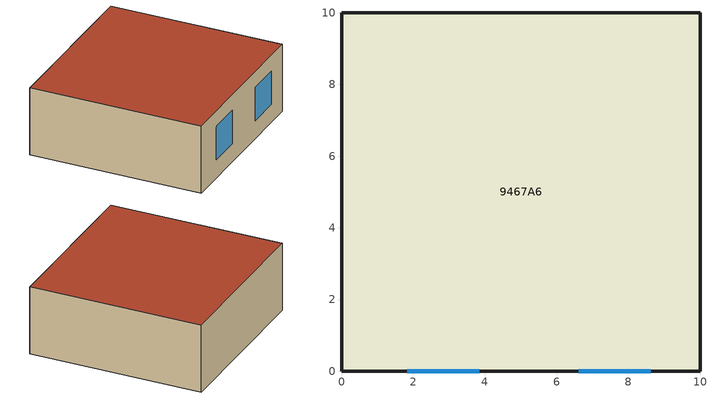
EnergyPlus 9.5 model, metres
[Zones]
9467A6
 floor ground (Exterior Floor): 10,10 10,0 0,0 0,10 z0
 wall outside (Exterior Wall): 10,0 10,10 0,10 0,0 10,0 z0:4
 window (Exterior Window): 6.62,0 8.62,0 / 1.84,0 3.84,0 z1.08:3.08
 roof outside (Exterior Roof): 0,10 0,0 10,0 10,10 z4
[Building]
Untitled: North Axis {deg}=0; Terrain=City; Loads Convergence Tolerance Value {W}=0.04; Temperature Convergence Tolerance Value {deltaC}=0.4; Solar Distribution=FullInteriorAndExterior; Maximum Number of Warmup Days=25; Minimum Number of Warmup Days=6
[Site:Location]
CHICAGO_IL_USA TMY2-94846: Latitude {deg}=41.78; Longitude {deg}=-87.75; Time Zone {hr}=-6; Elevation {m}=190
[Material]
Name | Roughness | Thickness {m} | Conductivity {W/m-K} | Density {kg/m3} | Specific Heat {J/kg-K}
I02 50mm insulation board | MediumRough | 0.0508 | 0.03 | 43 | 1210
G01a 19mm gypsum board | MediumSmooth | 0.019 | 0.16 | 800 | 1090
M11 100mm lightweight concrete | MediumRough | 0.1016 | 0.53 | 1280 | 840
F16 Acoustic tile | MediumSmooth | 0.0191 | 0.06 | 368 | 590
M01 100mm brick | MediumRough | 0.1016 | 0.89 | 1920 | 790
M15 200mm heavyweight concrete | MediumRough | 0.2032 | 1.95 | 2240 | 900
[Material:AirGap]
Name | Thermal Resistance {m2-K/W}
F04 Wall air space resistance | 0.15
F05 Ceiling air space resistance | 0.18
[WindowMaterial:Glazing]
Clear 3mm: Optical Data Type=SpectralAverage; Thickness {m}=0.003; Solar Transmittance at Normal Incidence=0.837; Front Side Solar Reflectance at Normal Incidence=0.075; Back Side Solar Reflectance at Normal Incidence=0.075; Visible Transmittance at Normal Incidence=0.898; Front Side Visible Reflectance at Normal Incidence=0.081; Back Side Visible Reflectance at Normal Incidence=0.081; Infrared Transmittance at Normal Incidence=0; Front Side Infrared Hemispherical Emissivity=0.84; Back Side Infrared Hemispherical Emissivity=0.84; Conductivity {W/m-K}=0.9
[WindowMaterial:Gas]
Air 13mm: Gas Type=Air; Thickness {m}=0.0127
[Construction]
Exterior Floor: I02 50mm insulation board, M15 200mm heavyweight concrete
Exterior Wall: M01 100mm brick, M15 200mm heavyweight concrete, I02 50mm insulation board, F04 Wall air space resistance, G01a 19mm gypsum board
Exterior Roof: M11 100mm lightweight concrete, F05 Ceiling air space resistance, F16 Acoustic tile
Exterior Window: Clear 3mm, Air 13mm, Clear 3mm
[Zone]
9467A6: Multiplier=1
[People]
occupation: Zone or ZoneList=9467A6; Number of People Schedule=Office Occupancy Schedule; Number of People Calculation Method=People; Number of People=4; Fraction Radiant=0.3; Sensible Heat Fraction=autocalculate; Activity Level Schedule=Office Activity Schedule; Carbon Dioxide Generation Rate {m3/s-W}=3.82E-08; Enable ASHRAE 55 Comfort Warnings=No; Mean Radiant Temperature Calculation Type=ZoneAveraged
[HVACTemplate:Thermostat]
thermostat: Constant Heating Setpoint {C}=20; Constant Cooling Setpoint {C}=25
[HVACTemplate:Zone:IdealLoadsAirSystem]
9467A6: Template Thermostat=thermostat; Maximum Heating Supply Air Temperature {C}=50; Minimum Cooling Supply Air Temperature {C}=13; Maximum Heating Supply Air Humidity Ratio {kgWater/kgDryAir}=0.0156; Minimum Cooling Supply Air Humidity Ratio {kgWater/kgDryAir}=0.0077; Heating Limit=NoLimit; Cooling Limit=NoLimit; Dehumidification Control Type=ConstantSensibleHeatRatio; Cooling Sensible Heat Ratio=0.7; Dehumidification Setpoint {percent}=60; Humidification Control Type=None; Humidification Setpoint {percent}=30; Outdoor Air Method=None; Outdoor Air Flow Rate per Person {m3/s}=0.00944; Outdoor Air Flow Rate per Zone Floor Area {m3/s-m2}=0; Outdoor Air Flow Rate per Zone {m3/s}=0; Demand Controlled Ventilation Type=None
[Schedule:Compact]
Office Occupancy Schedule: Through: 12/31, For: Weekdays, Until: 06:00, 0, Until: 07:00, 0.1, Until: 08:00, 0.2, Until: 12:00, 0.95, Until: 13:00, 0.5, Until: 17:00, 0.95, Until: 18:00, 0.3, Until: 20:00, 0.1, Until: 24:00, 0.05, For: SummerDesignDay, Until: 06:00, 0, Until: 22:00, 1, Until: 24:00, 0.05, For: Saturday, Until: 06:00, 0, Until: 08:00, 0.1, Until: 12:00, 0.3, Until: 17:00, 0.1, Until: 19:00, 0, Until: 24:00, 0, For: WinterDesignDay, Until: 24:00, 0, For: Sunday Holidays AllOtherDays, Until: 06:00, 0, Until: 18:00, 0, Until: 24:00, 0
Office Activity Schedule: Through: 12/31, For: AllDays, Until: 24:00, 120
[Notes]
Daylight Saving Period in US
